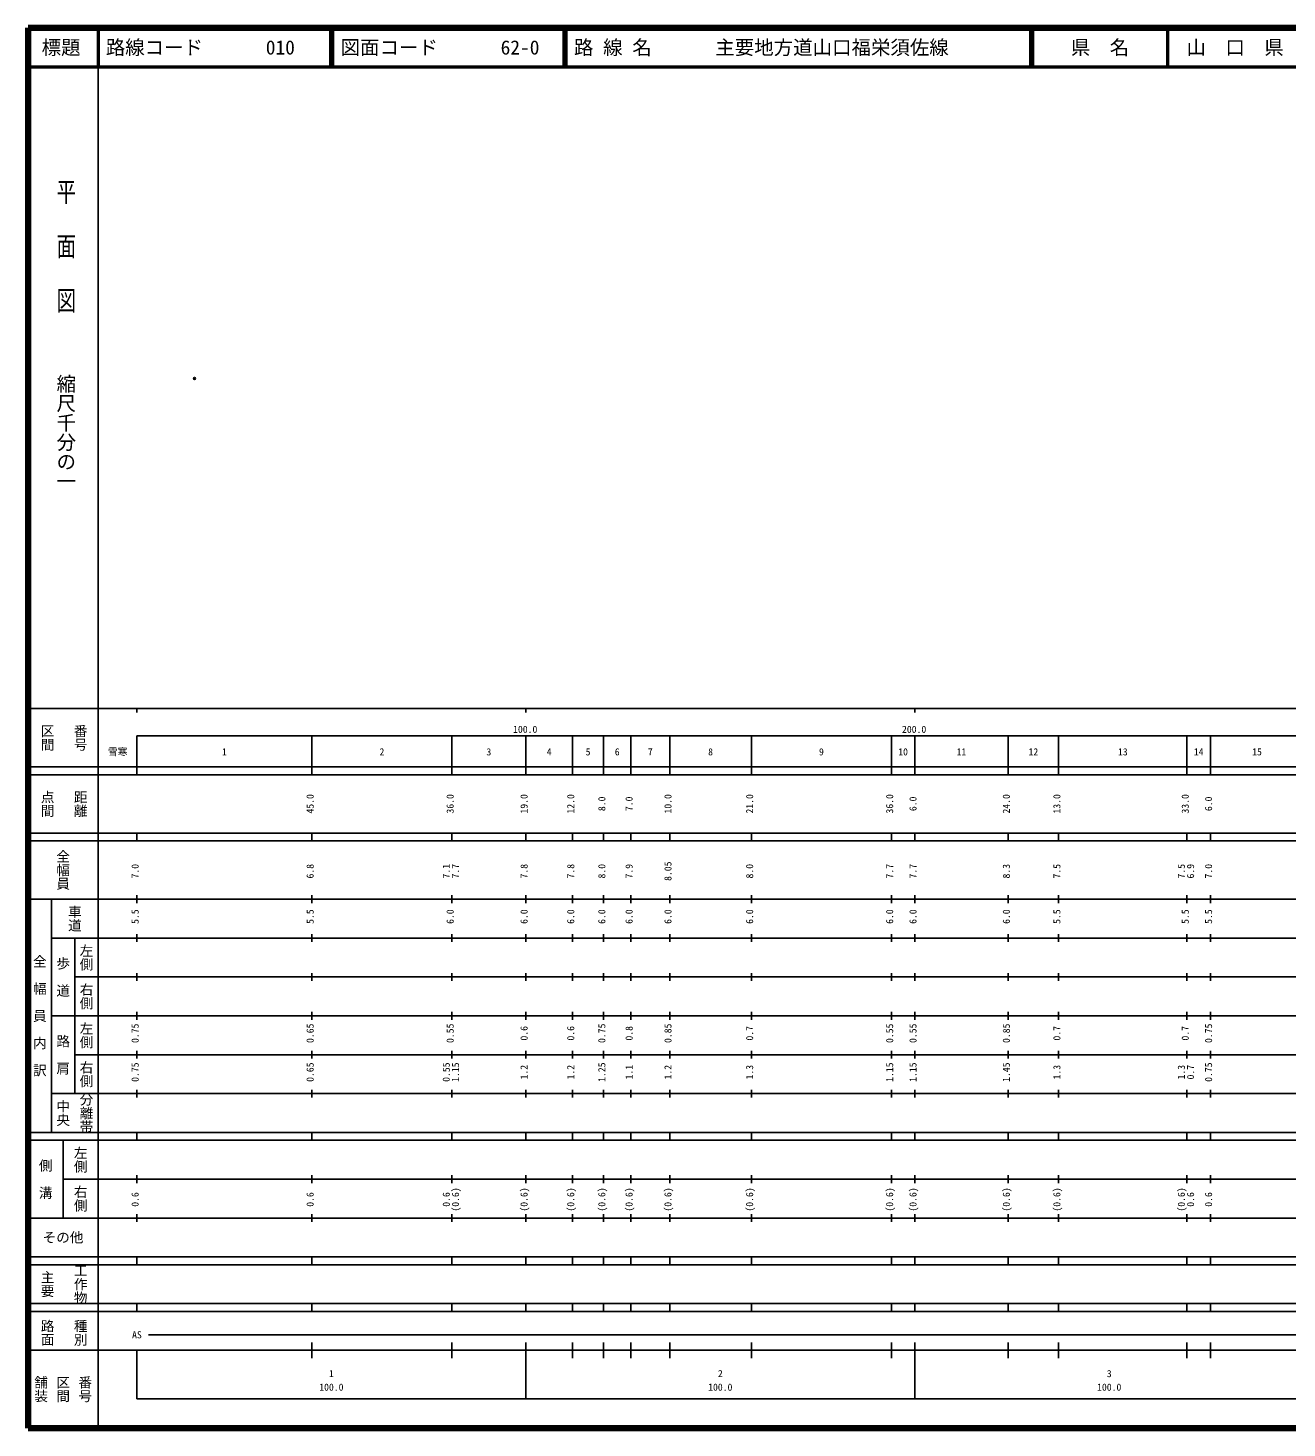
# Model space of a CAD drawing. Units: millimetres on the paper. Extents: x 40 to 680, y 20 to 380.
# Drawn here: x 40 to 363.7, y 20 to 380 of the extents above; entities that cross this region are included whole.
import ezdxf
from ezdxf.enums import TextEntityAlignment as Align

# ---------------------------------------------------------------- set-up
doc = ezdxf.new("R2010")
doc.units = ezdxf.units.MM
doc.header["$PDMODE"] = 32
doc.header["$PDSIZE"] = 0.5
doc.layers.add('M-OTRS', color=6, linetype='Continuous')
doc.layers.add('M-TTL-TXT', color=7, linetype='Continuous')
for name, color, linetype, lineweight in [('M-TTL', 2, 'Continuous', 140), ('M-TTL-BAND', 7, 'Continuous', 25), ('M-TTL-LINE', 7, 'Continuous', 50)]:
    doc.layers.add(name, color=color, linetype=linetype, lineweight=lineweight)
doc.styles.add('@ＭＳ ゴシック', font='')
doc.styles.add('ＭＳ ゴシック', font='')
doc.styles.get('@ＭＳ ゴシック').set_extended_font_data('@MS Gothic')
doc.styles.get('ＭＳ ゴシック').set_extended_font_data('MS Gothic')

msp = doc.modelspace()

# ---------------------------------------------------------------- linework, layer by layer
at = {"layer": 'M-OTRS'}
msp.add_point((82.812, 289.894), dxfattribs=at)
at = {"layer": 'M-TTL'}
for p, q in [((40, 380), (40, 20)), ((680, 380), (40, 380)), ((40, 20), (680, 20))]:
    msp.add_line(p, q, dxfattribs=at)
at = {"layer": 'M-TTL-BAND'}
for p, q in [((58, 370), (58, 20)), ((40, 205), (579, 205)), ((68, 205), (68, 204)), ((168, 205), (168, 204)), ((268, 205), (268, 204)), ((68, 198), (579, 198)), ((68, 198), (68, 188)), ((113, 188), (113, 198)), ((149, 188), (149, 198)), ((168, 188), (168, 198)), ((180, 188), (180, 198)), ((188, 188), (188, 198)), ((195, 188), (195, 198)), ((205, 188), (205, 198)), ((226, 188), (226, 198)), ((262, 188), (262, 198)), ((268, 188), (268, 198)), ((292, 188), (292, 198)), ((305, 188), (305, 198)), ((338, 188), (338, 198)), ((344, 188), (344, 198)), ((40, 190), (579, 190)), ((40, 188), (579, 188)), ((40, 173), (579, 173)), ((68, 171), (68, 173)), ((113, 171), (113, 173)), ((149, 171), (149, 173)), ((168, 171), (168, 173)), ((180, 171), (180, 173)), ((188, 171), (188, 173)), ((195, 171), (195, 173)), ((205, 171), (205, 173)), ((226, 171), (226, 173)), ((262, 171), (262, 173)), ((268, 171), (268, 173)), ((292, 171), (292, 173)), ((305, 171), (305, 173)), ((338, 171), (338, 173)), ((344, 171), (344, 173)), ((40, 171), (579, 171)), ((40, 156), (579, 156)), ((46, 96), (46, 156)), ((68, 155), (68, 157)), ((113, 155), (113, 157)), ((149, 155), (149, 157)), ((168, 155), (168, 157)), ((180, 155), (180, 157)), ((188, 155), (188, 157)), ((195, 155), (195, 157)), ((205, 155), (205, 157)), ((226, 155), (226, 157)), ((262, 155), (262, 157)), ((268, 155), (268, 157)), ((292, 155), (292, 157)), ((305, 155), (305, 157)), ((338, 155), (338, 157)), ((344, 155), (344, 157)), ((46, 146), (579, 146)), ((52, 146), (52, 106)), ((68, 145), (68, 147)), ((113, 145), (113, 147)), ((149, 145), (149, 147)), ((168, 145), (168, 147)), ((180, 145), (180, 147)), ((188, 145), (188, 147)), ((195, 145), (195, 147)), ((205, 145), (205, 147)), ((226, 145), (226, 147)), ((262, 145), (262, 147)), ((268, 145), (268, 147)), ((292, 145), (292, 147)), ((305, 145), (305, 147)), ((338, 145), (338, 147)), ((344, 145), (344, 147)), ((68, 135), (68, 137)), ((113, 135), (113, 137)), ((149, 135), (149, 137)), ((168, 135), (168, 137)), ((180, 135), (180, 137)), ((188, 135), (188, 137)), ((195, 135), (195, 137)), ((205, 135), (205, 137)), ((226, 135), (226, 137)), ((262, 135), (262, 137)), ((268, 135), (268, 137)), ((292, 135), (292, 137)), ((305, 135), (305, 137)), ((338, 135), (338, 137)), ((344, 135), (344, 137)), ((52, 136), (579, 136)), ((46, 126), (579, 126)), ((68, 125), (68, 127)), ((113, 125), (113, 127)), ((149, 125), (149, 127)), ((168, 125), (168, 127)), ((180, 125), (180, 127)), ((188, 125), (188, 127)), ((195, 125), (195, 127)), ((205, 125), (205, 127)), ((226, 125), (226, 127)), ((262, 125), (262, 127)), ((268, 125), (268, 127)), ((292, 125), (292, 127)), ((305, 125), (305, 127)), ((338, 125), (338, 127)), ((344, 125), (344, 127)), ((52, 116), (579, 116)), ((68, 115), (68, 117)), ((113, 115), (113, 117)), ((149, 115), (149, 117)), ((168, 115), (168, 117)), ((180, 115), (180, 117)), ((188, 115), (188, 117)), ((195, 115), (195, 117)), ((205, 115), (205, 117)), ((226, 115), (226, 117)), ((262, 115), (262, 117)), ((268, 115), (268, 117)), ((292, 115), (292, 117)), ((305, 115), (305, 117)), ((338, 115), (338, 117)), ((344, 115), (344, 117)), ((46, 106), (579, 106)), ((68, 105), (68, 107)), ((113, 105), (113, 107)), ((149, 105), (149, 107)), ((168, 105), (168, 107)), ((180, 105), (180, 107)), ((188, 105), (188, 107)), ((195, 105), (195, 107)), ((205, 105), (205, 107)), ((226, 105), (226, 107)), ((262, 105), (262, 107)), ((268, 105), (268, 107)), ((292, 105), (292, 107)), ((305, 105), (305, 107)), ((338, 105), (338, 107)), ((344, 105), (344, 107)), ((40, 96), (579, 96)), ((40, 94), (579, 94)), ((49, 94), (49, 74)), ((68, 94), (68, 96)), ((113, 94), (113, 96)), ((149, 94), (149, 96)), ((168, 94), (168, 96)), ((180, 94), (180, 96)), ((188, 94), (188, 96)), ((195, 94), (195, 96)), ((205, 94), (205, 96)), ((226, 94), (226, 96)), ((262, 94), (262, 96)), ((268, 94), (268, 96)), ((292, 94), (292, 96)), ((305, 94), (305, 96)), ((338, 94), (338, 96)), ((344, 94), (344, 96)), ((49, 84), (579, 84)), ((68, 83), (68, 85)), ((113, 83), (113, 85)), ((149, 83), (149, 85)), ((168, 83), (168, 85)), ((180, 83), (180, 85)), ((188, 83), (188, 85)), ((195, 83), (195, 85)), ((205, 83), (205, 85)), ((226, 83), (226, 85)), ((262, 83), (262, 85)), ((268, 83), (268, 85)), ((292, 83), (292, 85)), ((305, 83), (305, 85)), ((338, 83), (338, 85)), ((344, 83), (344, 85)), ((40, 74), (579, 74)), ((68, 73), (68, 75)), ((113, 73), (113, 75)), ((149, 73), (149, 75)), ((168, 73), (168, 75)), ((180, 73), (180, 75)), ((188, 73), (188, 75)), ((195, 73), (195, 75)), ((205, 73), (205, 75)), ((226, 73), (226, 75)), ((262, 73), (262, 75)), ((268, 73), (268, 75)), ((292, 73), (292, 75)), ((305, 73), (305, 75)), ((338, 73), (338, 75)), ((344, 73), (344, 75)), ((40, 64), (579, 64)), ((40, 62), (579, 62)), ((68, 62), (68, 64)), ((113, 62), (113, 64)), ((149, 62), (149, 64)), ((168, 62), (168, 64)), ((180, 62), (180, 64)), ((188, 62), (188, 64)), ((195, 62), (195, 64)), ((205, 62), (205, 64)), ((226, 62), (226, 64)), ((262, 62), (262, 64)), ((268, 62), (268, 64)), ((292, 62), (292, 64)), ((305, 62), (305, 64)), ((338, 62), (338, 64)), ((344, 62), (344, 64)), ((40, 52), (579, 52)), ((68, 50), (68, 52)), ((113, 50), (113, 52)), ((149, 50), (149, 52)), ((168, 50), (168, 52)), ((180, 50), (180, 52)), ((188, 50), (188, 52)), ((195, 50), (195, 52)), ((205, 50), (205, 52)), ((226, 50), (226, 52)), ((262, 50), (262, 52)), ((268, 50), (268, 52)), ((292, 50), (292, 52)), ((305, 50), (305, 52)), ((338, 50), (338, 52)), ((344, 50), (344, 52)), ((40, 50), (579, 50)), ((71, 44), (565, 44)), ((40, 40), (579, 40)), ((68, 40), (68, 27.5)), ((113, 38), (113, 42)), ((149, 38), (149, 42)), ((168, 27.5), (168, 42)), ((180, 38), (180, 42)), ((188, 38), (188, 42)), ((195, 38), (195, 42)), ((205, 38), (205, 42)), ((226, 38), (226, 42)), ((262, 38), (262, 42)), ((268, 27.5), (268, 42)), ((292, 38), (292, 42)), ((305, 38), (305, 42)), ((338, 38), (338, 42)), ((344, 38), (344, 42)), ((68, 27.5), (579, 27.5))]:
    msp.add_line(p, q, dxfattribs=at)
at = {"layer": 'M-TTL-LINE'}
for p, q in [((58, 380), (58, 370)), ((117.75, 380), (117.75, 370)), ((118.25, 380), (118.25, 370)), ((177.75, 380), (177.75, 370)), ((178.25, 380), (178.25, 370)), ((297.75, 380), (297.75, 370)), ((298.25, 380), (298.25, 370)), ((333, 380), (333, 370)), ((40, 370), (680, 370))]:
    msp.add_line(p, q, dxfattribs=at)

# ---------------------------------------------------------------- texts
at = {"layer": 'M-TTL-BAND', "style": '@ＭＳ ゴシック', "width": 1.4}
msp.add_text('平  面  図', height=3.666, rotation=270, dxfattribs=at).set_placement((49.777, 306.475), align=Align.MIDDLE_RIGHT)
at = {"layer": 'M-TTL-BAND', "style": '@ＭＳ ゴシック'}
msp.add_text('縮尺千分の一', height=3.666, rotation=270, dxfattribs=at).set_placement((49.777, 261.03), align=Align.MIDDLE_RIGHT)
for s, p in [('区間', (45, 197.5)), ('番号', (53.5, 197.5)), ('点間', (45, 180.5)), ('距離', (53.5, 180.5)), ('全幅員', (49, 163.5)), ('車道', (52, 151)), ('左側', (55, 141)), ('全\u3000幅\u3000員\u3000内\u3000訳', (43, 126)), ('歩\u3000道', (49, 136)), ('右側', (55, 131)), ('左側', (55, 121)), ('路\u3000肩', (49, 116)), ('右側', (55, 111)), ('分離帯', (55, 101)), ('中央', (49, 101)), ('左側', (53.5, 89)), ('側\u3000溝', (44.5, 84)), ('右側', (53.5, 79)), ('工作物', (53.5, 57)), ('主要', (45, 57)), ('路面', (45, 44.5)), ('種別', (53.5, 44.5)), ('舗装', (43.333, 30)), ('区間', (49, 30)), ('番号', (54.667, 30))]:
    msp.add_text(s, height=2.566, rotation=270, dxfattribs=at).set_placement(p, align=Align.MIDDLE_CENTER)
at = {"layer": 'M-TTL-BAND', "style": 'ＭＳ ゴシック'}
for s, p in [('100.0', (167.844, 198.195)), ('200.0', (267.844, 198.195)), ('雪寒', (63.077, 192.405)), ('1', (90.5, 192.405)), ('2', (131, 192.405)), ('3', (158.5, 192.405)), ('4', (174, 192.405)), ('5', (184, 192.405)), ('6', (191.5, 192.405)), ('7', (200, 192.405)), ('8', (215.5, 192.405)), ('9', (244, 192.405)), ('10', (265, 192.405)), ('11', (280, 192.405)), ('12', (298.5, 192.405)), ('13', (321.5, 192.405)), ('14', (341, 192.405)), ('15', (356, 192.405)), ('AS', (68, 42.5)), ('1', (118, 32.523)), ('2', (218, 32.523)), ('3', (318, 32.523)), ('100.0', (118, 29.033)), ('100.0', (218, 29.033)), ('100.0', (318, 29.033))]:
    msp.add_text(s, height=1.833, dxfattribs=at).set_placement(p, align=Align.BOTTOM_CENTER)
for s, p in [('45.0', (114, 180.5)), ('36.0', (150, 180.5)), ('19.0', (169, 180.5)), ('12.0', (181, 180.5)), ('8.0', (189, 180.5)), ('7.0', (196, 180.5)), ('10.0', (206, 180.5)), ('21.0', (227, 180.5)), ('36.0', (263, 180.5)), ('6.0', (269, 180.5)), ('24.0', (293, 180.5)), ('13.0', (306, 180.5)), ('33.0', (339, 180.5)), ('6.0', (345, 180.5)), ('7.0', (69, 163.174)), ('6.8', (114, 163.174)), ('7.1', (149, 163.174)), ('7.7', (151.37, 163.174)), ('7.8', (169, 163.174)), ('7.8', (181, 163.174)), ('8.0', (189, 163.174)), ('7.9', (196, 163.174)), ('8.05', (206, 163.174)), ('8.0', (227, 163.174)), ('7.7', (263, 163.174)), ('7.7', (269, 163.174)), ('8.3', (293, 163.174)), ('7.5', (306, 163.174)), ('7.5', (338, 163.174)), ('6.9', (340.37, 163.174)), ('7.0', (345, 163.174)), ('5.5', (69, 151.5)), ('5.5', (114, 151.5)), ('6.0', (150, 151.5)), ('6.0', (169, 151.5)), ('6.0', (181, 151.5)), ('6.0', (189, 151.5)), ('6.0', (196, 151.5)), ('6.0', (206, 151.5)), ('6.0', (227, 151.5)), ('6.0', (263, 151.5)), ('6.0', (269, 151.5)), ('6.0', (293, 151.5)), ('5.5', (306, 151.5)), ('5.5', (339, 151.5)), ('5.5', (345, 151.5)), ('0.75', (69, 121.5)), ('0.65', (114, 121.5)), ('0.55', (150, 121.5)), ('0.6', (169, 121.5)), ('0.6', (181, 121.5)), ('0.75', (189, 121.5)), ('0.8', (196, 121.5)), ('0.85', (206, 121.5)), ('0.7', (227, 121.5)), ('0.55', (263, 121.5)), ('0.55', (269, 121.5)), ('0.85', (293, 121.5)), ('0.7', (306, 121.5)), ('0.7', (339, 121.5)), ('0.75', (345, 121.5)), ('0.75', (69, 111.5)), ('0.65', (114, 111.5)), ('0.55', (149, 111.5)), ('1.15', (151.37, 111.5)), ('1.2', (169, 111.5)), ('1.2', (181, 111.5)), ('1.25', (189, 111.5)), ('1.1', (196, 111.5)), ('1.2', (206, 111.5)), ('1.3', (227, 111.5)), ('1.15', (263, 111.5)), ('1.15', (269, 111.5)), ('1.45', (293, 111.5)), ('1.3', (306, 111.5)), ('1.3', (338, 111.5)), ('0.7', (340.37, 111.5)), ('0.75', (345, 111.5)), ('0.6', (69, 78.764)), ('0.6', (114, 78.764)), ('0.6', (149, 78.764)), ('(0.6)', (151.37, 78.764)), ('(0.6)', (169, 78.764)), ('(0.6)', (181, 78.764)), ('(0.6)', (189, 78.764)), ('(0.6)', (196, 78.764)), ('(0.6)', (206, 78.764)), ('(0.6)', (227, 78.764)), ('(0.6)', (263, 78.764)), ('(0.6)', (269, 78.764)), ('(0.6)', (293, 78.764)), ('(0.6)', (306, 78.764)), ('(0.6)', (338, 78.764)), ('0.6', (340.37, 78.764)), ('0.6', (345, 78.764))]:
    msp.add_text(s, height=1.833, rotation=90, dxfattribs=at).set_placement(p, align=Align.BOTTOM_CENTER)
msp.add_text('その他', height=2.566, dxfattribs=at).set_placement((49, 69), align=Align.MIDDLE_CENTER)
at = {"layer": 'M-TTL-TXT', "style": 'ＭＳ ゴシック'}
for s, p in [('標題', (48.5, 375)), ('県\u3000名', (315.625, 375)), ('山\u3000口\u3000県', (350.375, 375))]:
    msp.add_text(s, height=3.666, dxfattribs=at).set_placement(p, align=Align.MIDDLE_CENTER)
for s, p in [('路線コード', (60, 375)), ('010', (101.142, 375)), ('図面コード', (120.38, 375)), ('62-0', (161.521, 375)), ('路 線 名', (180.38, 375)), ('主要地方道山口福栄須佐線', (216.734, 375))]:
    msp.add_text(s, height=3.666, dxfattribs=at).set_placement(p, align=Align.MIDDLE_LEFT)

doc.saveas('drawing.dxf')
